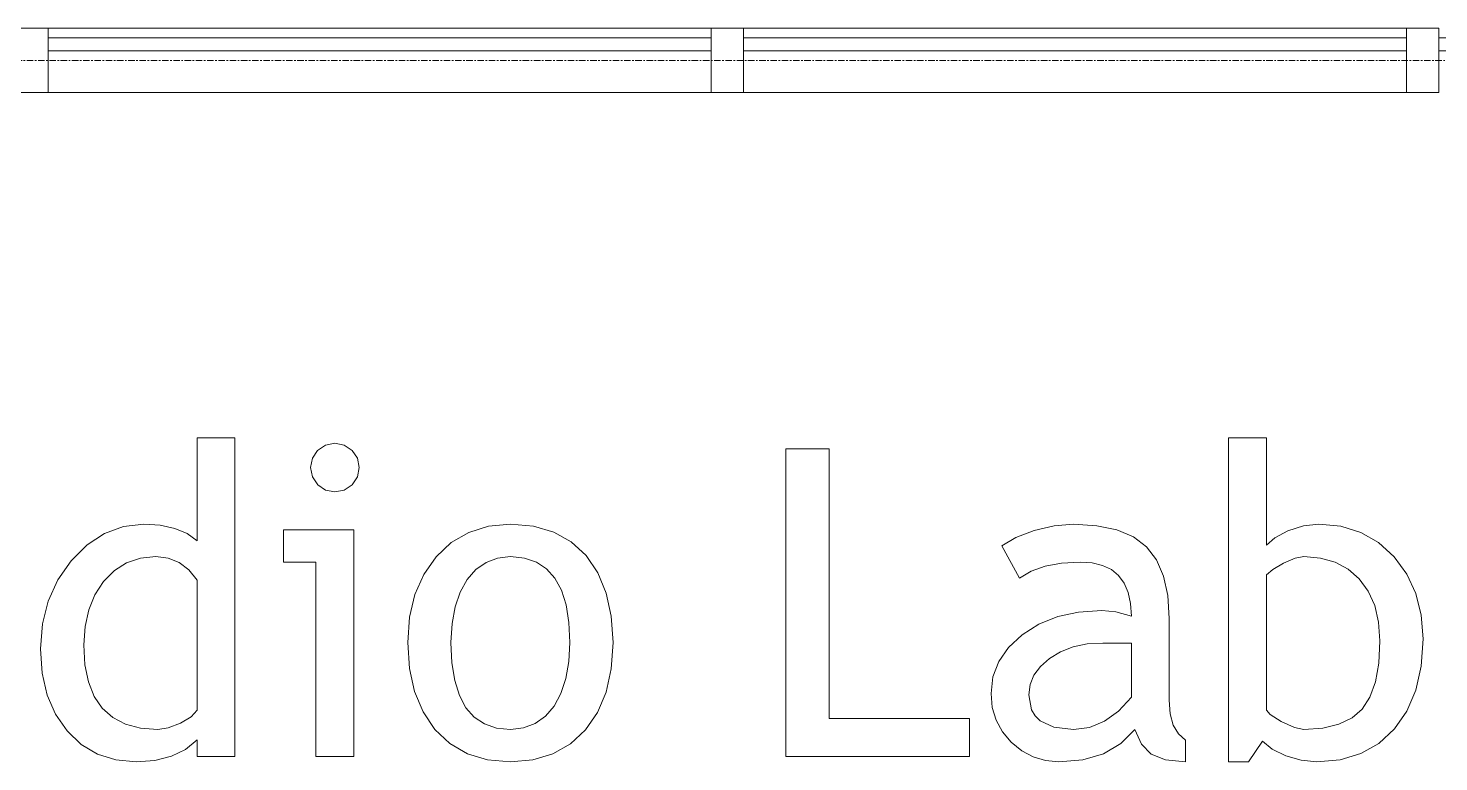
# Model space of a CAD drawing. Header units: inches. Extents: x -1714 to 6424, y -1550 to 970.
# Drawn here: x -307.1 to -197.6, y 612.7 to 669.7 of the extents above; entities that cross this region are included whole.
import ezdxf

# ---------------------------------------------------------------- set-up
doc = ezdxf.new("R2010")
doc.units = ezdxf.units.IN
doc.header["$MEASUREMENT"] = 0
doc.linetypes.add('Grid Line 1_2_', pattern=[0.875, 0.5, -0.125, 0.125, -0.125])
for name, color, linetype, lineweight in [('A-GENM', 13, 'Continuous', 9), ('A-GLAZ-CURT', 52, 'Continuous', 9), ('A-GLAZ-CWMG', 51, 'Continuous', 9), ('S-GRID', 1, 'Continuous', 9)]:
    doc.layers.add(name, color=color, linetype=linetype, lineweight=lineweight)

# ---------------------------------------------------------------- blocks, each defined once
blk = doc.blocks.new('System Panel - Glazed-1332336-L1 - Architectural')
at = {"layer": 'A-GLAZ-CURT', "lineweight": 13}
for p, q in [((25.75, 1.75), (-25.75, 1.75)), ((-25.75, 1.75), (-25.75, 0.75)), ((25.75, 0.75), (25.75, 1.75)), ((-25.75, 0.75), (25.75, 0.75))]:
    blk.add_line(p, q, dxfattribs=at)
blk = doc.blocks.new('System Panel - Glazed-1332247-L1 - Architectural')
at = {"layer": 'A-GLAZ-CURT', "lineweight": 13}
for p, q in [((25.75, 1.75), (-25.75, 1.75)), ((-25.75, 1.75), (-25.75, 0.75)), ((25.75, 0.75), (25.75, 1.75)), ((-25.75, 0.75), (25.75, 0.75))]:
    blk.add_line(p, q, dxfattribs=at)
blk = doc.blocks.new('Rectangular Mullion - 2_5_ x 5_ rectangular-1332234-L1 - Architectural')
at = {"layer": 'A-GLAZ-CWMG', "lineweight": 20}
for p, q in [((-1.25, 2.5), (1.25, 2.5)), ((-1.25, -2.5), (-1.25, 2.5)), ((1.25, 2.5), (1.25, -2.5)), ((1.25, -2.5), (-1.25, -2.5))]:
    blk.add_line(p, q, dxfattribs=at)
blk = doc.blocks.new('Rectangular Mullion - 2_5_ x 5_ rectangular-1332245-L1 - Architectural')
at = {"layer": 'A-GLAZ-CWMG'}
for p, q in [((1292.65, -339.54), (1292.65, -288.04)), ((1297.65, -288.04), (1297.65, -339.54))]:
    blk.add_line(p, q, dxfattribs=at)
blk = doc.blocks.new('Rectangular Mullion - 2_5_ x 5_ rectangular-1332330-L1 - Architectural')
at = {"layer": 'A-GLAZ-CWMG'}
for p, q in [((1292.65, -393.54), (1292.65, -342.04)), ((1297.65, -393.54), (1297.65, -342.04))]:
    blk.add_line(p, q, dxfattribs=at)

msp = doc.modelspace()

# ---------------------------------------------------------------- linework, layer by layer
at = {"layer": 'A-GENM'}
for p, q in [((-291.08446, 637.88191), (-294.02005, 637.88191)), ((-294.02005, 637.88191), (-294.02005, 629.89422)), ((-291.08446, 613.13909), (-291.08446, 637.88191)), ((-210.98481, 637.88191), (-213.9204, 637.88191)), ((-213.9204, 637.88191), (-213.9204, 612.71972)), ((-210.98481, 629.54693), (-210.98481, 637.88191)), ((-284.66613, 636.91539), (-285.07649, 636.30845)), ((-284.05919, 637.32575), (-284.66613, 636.91539)), ((-283.33267, 637.46254), (-284.05919, 637.32575)), ((-282.6045, 637.32411), (-283.33267, 637.46254)), ((-281.99265, 636.90884), (-282.6045, 637.32411)), ((-281.57738, 636.30026), (-281.99265, 636.90884)), ((-244.95377, 637.04317), (-248.30873, 637.04317)), ((-248.30873, 637.04317), (-248.30873, 613.13909)), ((-244.95377, 616.07468), (-244.95377, 637.04317)), ((-285.07649, 636.30845), (-285.21328, 635.58193)), ((-285.21328, 635.58193), (-285.07485, 634.85376)), ((-281.43895, 635.58193), (-281.57738, 636.30026)), ((-281.57738, 634.85376), (-281.43895, 635.58193)), ((-285.07485, 634.85376), (-284.65958, 634.24191)), ((-284.65958, 634.24191), (-284.051, 633.82663)), ((-282.6045, 633.82663), (-281.99265, 634.24191)), ((-281.99265, 634.24191), (-281.57738, 634.85376)), ((-284.051, 633.82663), (-283.33267, 633.68821)), ((-283.33267, 633.68821), (-282.6045, 633.82663)), ((-299.74932, 630.99486), (-301.21732, 630.46349)), ((-298.16788, 631.17199), (-299.74932, 630.99486)), ((-296.88397, 631.09213), (-298.16788, 631.17199)), ((-295.76469, 630.85255), (-296.88397, 631.09213)), ((-271.39537, 631.0137), (-272.92705, 630.53884)), ((-269.69004, 631.17199), (-271.39537, 631.0137)), ((-267.9026, 631.01985), (-269.69004, 631.17199)), ((-266.32771, 630.56341), (-267.9026, 631.01985)), ((-227.46638, 631.04831), (-229.03082, 630.67727)), ((-225.97073, 631.17199), (-227.46638, 631.04831)), ((-224.15176, 631.06244), (-225.97073, 631.17199)), ((-222.60021, 630.73378), (-224.15176, 631.06244)), ((-208.10574, 631.04503), (-209.31716, 630.66416)), ((-206.91562, 631.17199), (-208.10574, 631.04503)), ((-205.19595, 631.01411), (-206.91562, 631.17199)), ((-203.64748, 630.54048), (-205.19595, 631.01411)), ((-301.21732, 630.46349), (-302.57187, 629.57785)), ((-294.81005, 630.45325), (-295.76469, 630.85255)), ((-294.02005, 629.89422), (-294.81005, 630.45325)), ((-281.85832, 630.75262), (-287.31013, 630.75262)), ((-287.31013, 630.75262), (-287.31013, 628.2364)), ((-281.85832, 613.13909), (-281.85832, 630.75262)), ((-272.92705, 630.53884), (-274.28509, 629.7474)), ((-264.96537, 629.80269), (-266.32771, 630.56341)), ((-230.45603, 630.13421), (-231.53394, 629.49451)), ((-229.03082, 630.67727), (-230.45603, 630.13421)), ((-221.3161, 630.18602), (-222.60021, 630.73378)), ((-220.29941, 629.41916), (-221.3161, 630.18602)), ((-210.34511, 630.13094), (-210.98481, 629.54693)), ((-209.31716, 630.66416), (-210.34511, 630.13094)), ((-202.27019, 629.75109), (-203.64748, 630.54048)), ((-302.57187, 629.57785), (-303.81299, 628.33797)), ((-274.28509, 629.7474), (-275.46948, 628.63939)), ((-263.81559, 628.73768), (-264.96537, 629.80269)), ((-231.53394, 629.49451), (-230.15788, 626.97829)), ((-219.52681, 628.41394), (-220.29941, 629.41916)), ((-201.0641, 628.64594), (-202.27019, 629.75109)), ((-303.81299, 628.33797), (-304.84933, 626.84785)), ((-300.45209, 627.56844), (-299.50052, 628.17251)), ((-299.50052, 628.17251), (-298.42896, 628.53496)), ((-298.42896, 628.53496), (-297.2374, 628.65577)), ((-297.2374, 628.65577), (-296.27211, 628.5411)), ((-296.27211, 628.5411), (-295.41412, 628.19709)), ((-295.41412, 628.19709), (-294.66343, 627.62373)), ((-287.31013, 628.2364), (-284.79391, 628.2364)), ((-284.79391, 628.2364), (-284.79391, 613.13909)), ((-275.46948, 628.63939), (-276.42986, 627.27378)), ((-272.36967, 627.6569), (-271.58212, 628.21183)), ((-271.58212, 628.21183), (-270.68891, 628.54479)), ((-270.68891, 628.54479), (-269.69004, 628.65577)), ((-269.69004, 628.65577), (-268.61039, 628.55154)), ((-268.61039, 628.55154), (-267.67469, 628.23886)), ((-267.67469, 628.23886), (-266.88295, 627.71772)), ((-266.88295, 627.71772), (-266.23515, 626.98812)), ((-262.90252, 627.40278), (-263.81559, 628.73768)), ((-229.24706, 627.52872), (-228.15932, 627.92187)), ((-228.15932, 627.92187), (-226.89466, 628.15777)), ((-226.89466, 628.15777), (-225.45307, 628.2364)), ((-225.45307, 628.2364), (-224.51932, 628.17088)), ((-224.51932, 628.17088), (-223.71007, 627.9743)), ((-223.71007, 627.9743), (-223.02532, 627.64666)), ((-218.97496, 627.15112), (-219.52681, 628.41394)), ((-210.4991, 627.6655), (-209.6579, 628.14794)), ((-209.6579, 628.14794), (-208.75118, 628.52881)), ((-208.75118, 628.52881), (-208.06888, 628.65577)), ((-208.06888, 628.65577), (-206.78804, 628.54765)), ((-206.78804, 628.54765), (-205.64522, 628.2233)), ((-205.64522, 628.2233), (-204.64041, 627.6827)), ((-204.64041, 627.6827), (-203.77362, 626.92587)), ((-200.08365, 627.29999), (-201.0641, 628.64594)), ((-304.84933, 626.84785), (-305.58958, 625.21153)), ((-301.95879, 625.69029), (-301.28366, 626.72274)), ((-301.28366, 626.72274), (-300.45209, 627.56844)), ((-294.66343, 627.62373), (-294.02005, 626.82103)), ((-294.02005, 626.82103), (-294.02005, 616.74305)), ((-276.42986, 627.27378), (-277.11584, 625.70953)), ((-273.60198, 625.90816), (-273.05155, 626.88)), ((-273.05155, 626.88), (-272.36967, 627.6569)), ((-266.23515, 626.98812), (-265.73132, 626.05007)), ((-262.25032, 625.8324), (-262.90252, 627.40278)), ((-230.15788, 626.97829), (-229.24706, 627.52872)), ((-223.02532, 627.64666), (-222.46506, 627.18798)), ((-222.46506, 627.18798), (-222.02931, 626.59824)), ((-222.02931, 626.59824), (-221.71806, 625.87745)), ((-218.64384, 625.6307), (-218.97496, 627.15112)), ((-210.98481, 627.23385), (-210.4991, 627.6655)), ((-210.98481, 616.74305), (-210.98481, 627.23385)), ((-203.77362, 626.92587), (-203.07556, 625.97615)), ((-199.38334, 625.78817), (-200.08365, 627.29999)), ((-302.44103, 624.52596), (-301.95879, 625.69029)), ((-277.11584, 625.70953), (-277.52743, 623.94667)), ((-273.99514, 624.76841), (-273.60198, 625.90816)), ((-265.73132, 626.05007), (-265.37143, 624.90356)), ((-261.85901, 624.02653), (-262.25032, 625.8324)), ((-221.71806, 625.87745), (-221.53131, 625.0256)), ((-218.53347, 623.85268), (-218.64384, 625.6307)), ((-203.07556, 625.97615), (-202.57694, 624.85687)), ((-198.96315, 624.11048), (-199.38334, 625.78817)), ((-305.58958, 625.21153), (-306.03372, 623.42901)), ((-302.73037, 623.22976), (-302.44103, 624.52596)), ((-274.23103, 623.46075), (-273.99514, 624.76841)), ((-265.37143, 624.90356), (-265.1555, 623.54859)), ((-223.77559, 624.46207), (-225.56959, 624.34535)), ((-222.69113, 624.35723), (-223.77559, 624.46207)), ((-221.53131, 625.0256), (-221.46906, 624.0427)), ((-202.57694, 624.85687), (-202.27777, 623.56805)), ((-306.03372, 623.42901), (-306.18177, 621.50027)), ((-277.52743, 623.94667), (-277.66462, 621.98517)), ((-274.30966, 621.98517), (-274.23103, 623.46075)), ((-265.1555, 623.54859), (-265.08353, 621.98517)), ((-261.72857, 621.98517), (-261.85901, 624.02653)), ((-228.65753, 623.4116), (-229.95147, 622.59457)), ((-227.1969, 623.9952), (-228.65753, 623.4116)), ((-225.56959, 624.34535), (-227.1969, 623.9952)), ((-221.46906, 624.0427), (-222.69113, 624.35723)), ((-218.53347, 617.50315), (-218.53347, 623.85268)), ((-202.27777, 623.56805), (-202.17805, 622.10967)), ((-198.82309, 622.26693), (-198.96315, 624.11048)), ((-302.82681, 621.8017), (-302.73037, 623.22976)), ((-229.95147, 622.59457), (-231.01075, 621.60839)), ((-198.96192, 620.16107), (-198.82309, 622.26693)), ((-306.18177, 621.50027), (-306.05318, 619.60471)), ((-302.73692, 620.26285), (-302.82681, 621.8017)), ((-277.66462, 621.98517), (-277.53295, 619.96798)), ((-274.23748, 620.40332), (-274.30966, 621.98517)), ((-265.08353, 621.98517), (-265.16011, 620.50181)), ((-261.86228, 619.94934), (-261.72857, 621.98517)), ((-231.01075, 621.60839), (-231.76738, 620.51738)), ((-227.83169, 620.75327), (-226.97083, 621.27503)), ((-226.97083, 621.27503), (-225.99367, 621.64771)), ((-225.99367, 621.64771), (-224.90019, 621.87132)), ((-224.90019, 621.87132), (-223.69041, 621.94585)), ((-223.69041, 621.94585), (-221.46906, 621.94585)), ((-221.46906, 621.94585), (-221.46906, 617.75216)), ((-202.17805, 622.10967), (-202.26344, 620.3855)), ((-302.46724, 618.92918), (-302.73692, 620.26285)), ((-274.02094, 619.03238), (-274.23748, 620.40332)), ((-265.16011, 620.50181), (-265.38986, 619.18391)), ((-231.76738, 620.51738), (-232.22135, 619.32152)), ((-229.03574, 619.45093), (-228.53405, 620.12954)), ((-228.53405, 620.12954), (-227.83169, 620.75327)), ((-202.26344, 620.3855), (-202.5196, 618.92836)), ((-199.37843, 618.29275), (-198.96192, 620.16107)), ((-306.05318, 619.60471), (-305.66739, 617.9086)), ((-302.01777, 617.80069), (-302.46724, 618.92918)), ((-277.53295, 619.96798), (-277.13795, 618.16907)), ((-273.66003, 617.87236), (-274.02094, 619.03238)), ((-265.38986, 619.18391), (-265.77278, 618.03146)), ((-262.26343, 618.1404), (-261.86228, 619.94934)), ((-232.22135, 619.32152), (-232.37268, 618.02081)), ((-229.33675, 618.71744), (-229.03574, 619.45093)), ((-202.5196, 618.92836), (-202.94655, 617.73823)), ((-305.66739, 617.9086), (-305.02441, 616.41193)), ((-277.13795, 618.16907), (-276.47961, 616.58844)), ((-273.15476, 616.92324), (-273.66003, 617.87236)), ((-265.77278, 618.03146), (-266.30887, 617.04447)), ((-262.932, 616.55834), (-262.26343, 618.1404)), ((-232.37268, 618.02081), (-232.2748, 616.93676)), ((-229.43709, 617.92908), (-229.33675, 618.71744)), ((-229.22003, 616.75083), (-229.43709, 617.92908)), ((-200.0726, 616.66196), (-199.37843, 618.29275)), ((-301.38851, 616.87738), (-302.01777, 617.80069)), ((-300.57946, 616.15925), (-301.38851, 616.87738)), ((-294.02005, 616.74305), (-294.47382, 616.21883)), ((-272.50512, 616.18505), (-273.15476, 616.92324)), ((-266.30887, 617.04447), (-266.9797, 616.25324)), ((-232.2748, 616.93676), (-231.98116, 615.94526)), ((-228.94871, 616.28794), (-229.22003, 616.75083)), ((-221.46906, 617.75216), (-222.48472, 616.65131)), ((-218.45484, 616.43671), (-218.53347, 617.50315)), ((-210.69568, 616.38675), (-210.98481, 616.74305)), ((-203.54427, 616.81513), (-204.3394, 616.12423)), ((-202.94655, 617.73823), (-203.54427, 616.81513)), ((-305.02441, 616.41193), (-304.12424, 615.11471)), ((-299.59062, 615.6463), (-300.57946, 616.15925)), ((-298.422, 615.33853), (-299.59062, 615.6463)), ((-295.31092, 615.72083), (-296.26597, 615.35716)), ((-294.47382, 616.21883), (-295.31092, 615.72083)), ((-276.47961, 616.58844), (-275.55794, 615.22611)), ((-271.71113, 615.65776), (-272.50512, 616.18505)), ((-270.77277, 615.34139), (-271.71113, 615.65776)), ((-267.76684, 615.68807), (-268.67028, 615.34897)), ((-266.9797, 616.25324), (-267.76684, 615.68807)), ((-263.86801, 615.20317), (-262.932, 616.55834)), ((-234.05016, 616.07468), (-244.95377, 616.07468)), ((-234.05016, 613.13909), (-234.05016, 616.07468)), ((-231.98116, 615.94526), (-231.49175, 615.04632)), ((-228.56886, 615.90922), (-228.94871, 616.28794)), ((-227.48358, 615.40426), (-228.56886, 615.90922)), ((-223.57246, 615.86499), (-224.73228, 615.3932)), ((-222.48472, 616.65131), (-223.57246, 615.86499)), ((-218.21894, 615.56357), (-218.45484, 616.43671)), ((-209.82827, 615.85516), (-210.69568, 616.38675)), ((-208.81015, 615.39074), (-209.82827, 615.85516)), ((-205.35854, 615.63073), (-206.6017, 615.33464)), ((-204.3394, 616.12423), (-205.35854, 615.63073)), ((-201.04444, 615.2687), (-200.0726, 616.66196)), ((-304.12424, 615.11471), (-303.01725, 614.0669)), ((-297.07358, 615.23594), (-298.422, 615.33853)), ((-296.26597, 615.35716), (-297.07358, 615.23594)), ((-275.55794, 615.22611), (-274.40119, 614.12956)), ((-269.69004, 615.23594), (-270.77277, 615.34139)), ((-268.67028, 615.34897), (-269.69004, 615.23594)), ((-265.03418, 614.11666), (-263.86801, 615.20317)), ((-231.49175, 615.04632), (-230.80659, 614.23993)), ((-225.96418, 615.23594), (-227.48358, 615.40426)), ((-224.73228, 615.3932), (-225.96418, 615.23594)), ((-222.28814, 614.13509), (-221.19385, 615.23594)), ((-221.19385, 615.23594), (-220.68848, 614.07775)), ((-217.82578, 614.88373), (-218.21894, 615.56357)), ((-217.27536, 614.3972), (-217.82578, 614.88373)), ((-208.06888, 615.23594), (-208.81015, 615.39074)), ((-206.6017, 615.33464), (-208.06888, 615.23594)), ((-202.2534, 614.15352), (-201.04444, 615.2687)), ((-303.01725, 614.0669), (-301.75382, 613.31847)), ((-296.02024, 613.14728), (-294.928, 613.68173)), ((-294.928, 613.68173), (-294.02005, 614.42996)), ((-294.02005, 614.42996), (-294.02005, 613.13909)), ((-274.40119, 614.12956), (-273.03763, 613.34631)), ((-266.39324, 613.34058), (-265.03418, 614.11666)), ((-230.80659, 614.23993), (-229.98792, 613.57484)), ((-229.98792, 613.57484), (-229.09799, 613.09977)), ((-223.63799, 613.34877), (-222.28814, 614.13509)), ((-220.68848, 614.07775), (-219.93246, 613.3029)), ((-217.27536, 612.71972), (-217.27536, 614.3972)), ((-212.38053, 612.71972), (-211.29279, 614.31201)), ((-211.29279, 614.31201), (-210.53268, 613.70343)), ((-210.53268, 613.70343), (-209.48426, 613.18823)), ((-203.65895, 613.35696), (-202.2534, 614.15352)), ((-301.75382, 613.31847), (-300.33394, 612.8694)), ((-300.33394, 612.8694), (-298.75761, 612.71972)), ((-298.75761, 612.71972), (-297.29678, 612.82661)), ((-297.29678, 612.82661), (-296.02024, 613.14728)), ((-294.02005, 613.13909), (-291.08446, 613.13909)), ((-284.79391, 613.13909), (-281.85832, 613.13909)), ((-273.03763, 613.34631), (-271.46724, 612.87637)), ((-271.46724, 612.87637), (-269.69004, 612.71972)), ((-269.69004, 612.71972), (-267.94519, 612.87493)), ((-267.94519, 612.87493), (-266.39324, 613.34058)), ((-248.30873, 613.13909), (-234.05016, 613.13909)), ((-229.09799, 613.09977), (-228.1368, 612.81473)), ((-228.1368, 612.81473), (-227.10434, 612.71972)), ((-227.10434, 612.71972), (-225.24339, 612.87698)), ((-225.24339, 612.87698), (-223.63799, 613.34877)), ((-219.93246, 613.3029), (-218.82752, 612.86551)), ((-218.82752, 612.86551), (-217.27536, 612.71972)), ((-213.9204, 612.71972), (-212.38053, 612.71972)), ((-209.48426, 613.18823), (-208.28184, 612.83685)), ((-208.28184, 612.83685), (-207.05977, 612.71972)), ((-207.05977, 612.71972), (-205.26107, 612.87903)), ((-205.26107, 612.87903), (-203.65895, 613.35696))]:
    msp.add_line(p, q, dxfattribs=at)
at = {"layer": 'S-GRID', "linetype": 'Grid Line 1_2_'}
msp.add_line((-1714.24651, 667.21004), (1936.33324, 667.21004), dxfattribs=at)

# ---------------------------------------------------------------- block references
at = {"layer": 'A-GLAZ-CURT'}
for name, p in [('System Panel - Glazed-1332247-L1 - Architectural', (-279.85079, 667.21004)), ('System Panel - Glazed-1332336-L1 - Architectural', (-225.85079, 667.21004)), ('System Panel - Glazed-1332247-L1 - Architectural', (-171.85079, 667.21004))]:
    msp.add_blockref(name, p, dxfattribs=at)
at = {"layer": 'A-GLAZ-CWMG', "extrusion": (0, 0, -1), "rotation": 180}
for p in [(306.85079, 667.21004), (252.85079, 667.21004), (198.85079, 667.21004)]:
    msp.add_blockref('Rectangular Mullion - 2_5_ x 5_ rectangular-1332234-L1 - Architectural', p, dxfattribs=at)
at = {"layer": 'A-GLAZ-CWMG'}
for name, rotation in [('Rectangular Mullion - 2_5_ x 5_ rectangular-1332245-L1 - Architectural', 90), ('Rectangular Mullion - 2_5_ x 5_ rectangular-1332330-L1 - Architectural', 89.99999999999982)]:
    msp.add_blockref(name, (-593.64076, -627.93917), dxfattribs=dict(at, rotation=rotation))

doc.saveas('drawing.dxf')
